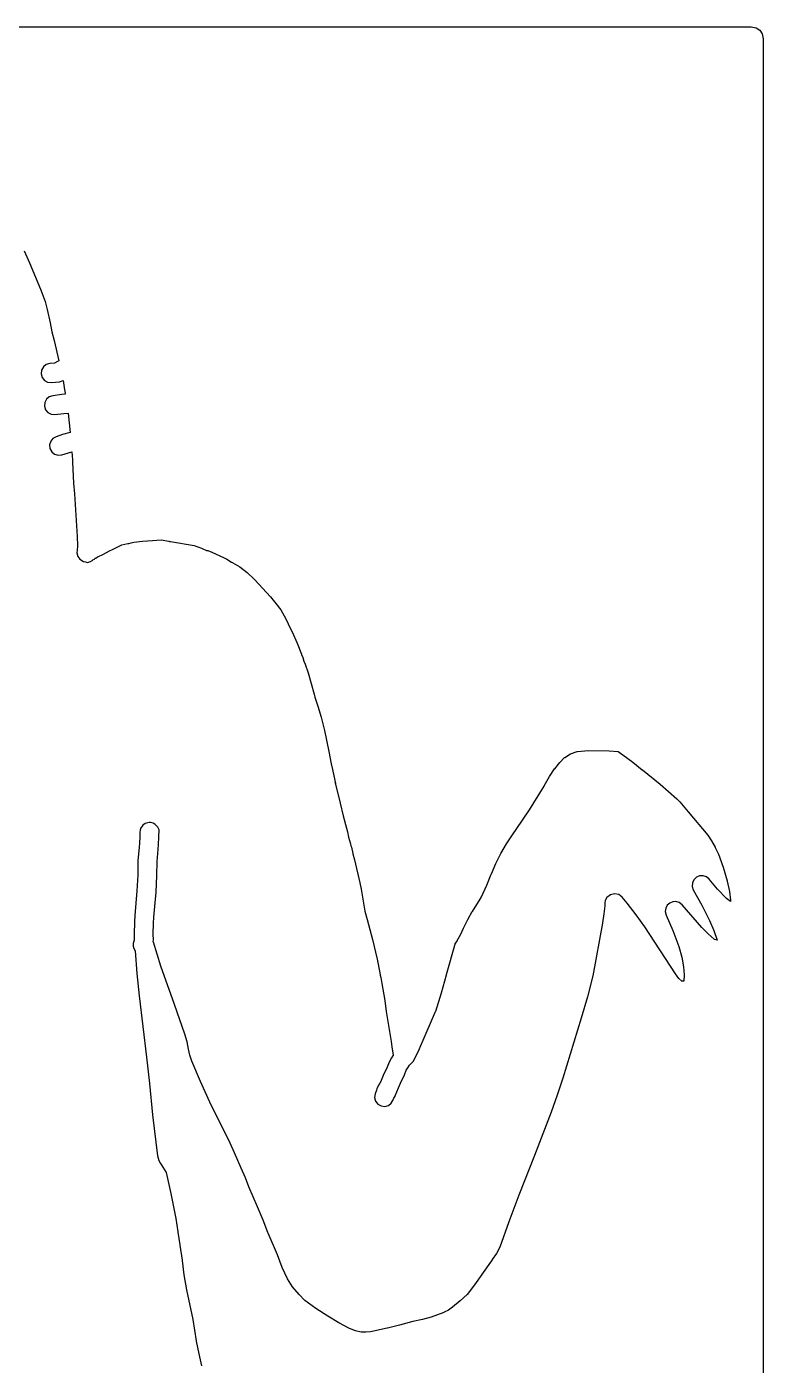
# Model space of a CAD drawing. Extents: x -1 to 541, y -138 to 3207.
# Drawn here: x 288.9 to 474.2, y 2870.5 to 3207.3 of the extents above; entities that cross this region are included whole.
import ezdxf

# ---------------------------------------------------------------- set-up
doc = ezdxf.new("R2010")
doc.units = 0

msp = doc.modelspace()

# ---------------------------------------------------------------- linework, layer by layer
at = {"layer": 'Calque_1'}
for p, q in [((106.209, 3207.3), (471.208, 3207.3)), ((471.208, 3207.3), (472.392672, 3207.068906)), ((472.392672, 3207.068906), (473.344375, 3206.43375)), ((473.344375, 3206.43375), (473.977891, 3205.481719)), ((473.977891, 3205.481719), (474.208, 3204.3)), ((474.208, 3204.3), (474.208, 2689.05)), ((288.219, 3150.89), (289.574, 3147.85)), ((289.574, 3147.85), (292.358, 3141.23)), ((292.358, 3141.23), (292.781, 3140.14)), ((292.781, 3140.14), (293.493875, 3138.13625)), ((293.493875, 3138.13625), (294.047, 3136.14)), ((294.047, 3136.14), (294.057, 3136.11)), ((294.057, 3136.11), (294.783, 3132.83)), ((294.783, 3132.83), (295.197, 3130.53)), ((295.197, 3130.53), (295.785, 3128.34)), ((295.785, 3128.34), (296.974, 3123.22)), ((295.88, 3122.62), (294.701, 3122.53)), ((296.655, 3123.08), (295.88, 3122.62)), ((296.974, 3123.22), (296.655, 3123.08)), ((292.61075, 3120.895937), (292.496, 3119.95)), ((292.496, 3119.95), (292.757391, 3119.033906)), ((293.06375, 3121.6975), (292.61075, 3120.895937)), ((293.784125, 3122.270312), (293.06375, 3121.6975)), ((294.701, 3122.53), (293.784125, 3122.270312)), ((292.757391, 3119.033906), (293.330125, 3118.31375)), ((293.330125, 3118.31375), (294.131047, 3117.861719)), ((294.131047, 3117.861719), (295.077, 3117.75)), ((295.077, 3117.75), (297.166, 3117.92)), ((297.166, 3117.92), (298.043, 3118.24)), ((298.043, 3118.24), (298.326, 3116.49)), ((298.326, 3116.49), (298.399, 3115.96)), ((298.399, 3115.96), (298.45, 3115.72)), ((293.402047, 3112.741563), (293.322, 3111.79)), ((293.825125, 3113.56), (293.402047, 3112.741563)), ((294.523641, 3114.160938), (293.825125, 3113.56)), ((295.43, 3114.46), (294.523641, 3114.160938)), ((297.698, 3114.72), (295.43, 3114.46)), ((298.599, 3114.8), (297.698, 3114.72)), ((298.45, 3115.72), (298.599, 3114.8)), ((293.322, 3111.79), (293.617266, 3110.886719)), ((293.617266, 3110.886719), (294.216375, 3110.18875)), ((294.216375, 3110.18875), (295.033547, 3109.766406)), ((295.033547, 3109.766406), (295.983, 3109.69)), ((295.983, 3109.69), (298.223, 3109.95)), ((298.223, 3109.95), (299.305, 3110.05)), ((299.305, 3110.05), (299.809, 3105.18)), ((294.912875, 3102.97), (294.643641, 3102.089687)), ((295.492422, 3103.685312), (294.912875, 3102.97)), ((296.331, 3104.14), (295.492422, 3103.685312)), ((297.866625, 3104.66375), (296.331, 3104.14)), ((299.799, 3105.18), (297.866625, 3104.66375)), ((299.809, 3105.18), (299.799, 3105.18)), ((294.643641, 3102.089687), (294.736, 3101.14)), ((294.736, 3101.14), (295.189078, 3100.305156)), ((295.189078, 3100.305156), (295.903625, 3099.72625)), ((295.903625, 3099.72625), (296.783359, 3099.456719)), ((296.783359, 3099.456719), (297.732, 3099.55)), ((297.732, 3099.55), (300.253, 3100.35)), ((300.253, 3100.35), (300.376, 3098.31)), ((300.376, 3098.31), (300.386, 3097.71)), ((300.386, 3097.71), (300.681, 3092.41)), ((300.681, 3092.41), (300.895, 3089.79)), ((300.895, 3089.79), (301.582, 3078.98)), ((301.582, 3078.98), (301.582, 3078.97)), ((301.582, 3078.97), (301.582, 3078.96)), ((301.582, 3078.96), (301.66, 3076.77)), ((301.563, 3075.44), (301.518, 3075.05)), ((301.66, 3076.77), (301.563, 3075.44)), ((309.733, 3075.37), (310.499, 3075.77)), ((310.499, 3075.77), (312.793, 3076.92)), ((312.793, 3076.92), (314.363, 3077.25)), ((314.363, 3077.25), (314.579, 3077.27)), ((314.579, 3077.27), (315.194, 3077.44)), ((315.194, 3077.44), (315.876, 3077.59)), ((315.876, 3077.59), (318.055375, 3077.8575)), ((318.055375, 3077.8575), (320.54, 3078.02)), ((320.54, 3078.02), (322.674, 3078.15)), ((322.674, 3078.15), (324.64, 3077.83)), ((324.64, 3077.83), (324.828, 3077.79)), ((324.828, 3077.79), (325.08, 3077.75)), ((325.08, 3077.75), (331.034, 3076.77)), ((331.034, 3076.77), (332.892, 3076.07)), ((332.892, 3076.07), (333.016, 3076.02)), ((333.016, 3076.02), (334.127, 3075.53)), ((334.127, 3075.53), (334.462, 3075.46)), ((334.462, 3075.46), (335.486, 3075.06)), ((301.518, 3075.05), (301.502, 3074.96)), ((301.502, 3074.96), (301.527, 3074.9)), ((301.527, 3074.9), (301.74575, 3074.015)), ((301.74575, 3074.015), (302.275, 3073.28)), ((302.275, 3073.28), (303.136, 3072.73)), ((303.136, 3072.73), (303.676, 3072.62)), ((303.676, 3072.62), (304.206, 3072.51)), ((304.206, 3072.51), (304.932, 3072.76)), ((304.932, 3072.76), (304.942, 3072.76)), ((304.942, 3072.76), (304.952, 3072.76)), ((304.952, 3072.76), (305.516, 3073.09)), ((305.516, 3073.09), (305.537, 3073.11)), ((305.537, 3073.11), (305.902, 3073.32)), ((305.902, 3073.32), (306.029, 3073.5)), ((306.029, 3073.5), (306.066, 3073.54)), ((306.066, 3073.54), (306.232, 3073.6)), ((306.232, 3073.6), (306.711, 3073.86)), ((306.711, 3073.86), (306.808, 3073.9)), ((306.808, 3073.9), (308.207, 3074.55)), ((308.207, 3074.55), (309.733, 3075.37)), ((335.486, 3075.06), (338.367, 3073.73)), ((338.367, 3073.73), (338.77, 3073.53)), ((338.77, 3073.53), (338.954, 3073.46)), ((338.954, 3073.46), (339.225, 3073.33)), ((339.225, 3073.33), (340.434, 3072.6)), ((340.434, 3072.6), (340.625, 3072.47)), ((340.625, 3072.47), (340.771, 3072.4)), ((340.771, 3072.4), (342.488, 3071.37)), ((342.488, 3071.37), (344.331875, 3069.95625)), ((344.331875, 3069.95625), (346.082, 3068.31)), ((346.082, 3068.31), (346.312, 3068.1)), ((346.312, 3068.1), (350.188, 3063.86)), ((350.188, 3063.86), (350.188, 3063.86)), ((350.188, 3063.86), (350.198, 3063.85)), ((350.198, 3063.85), (351.60475, 3062.185)), ((351.60475, 3062.185), (352.818, 3060.55)), ((352.818, 3060.55), (354.079, 3058.28625)), ((354.079, 3058.28625), (355.283, 3055.79)), ((355.283, 3055.79), (355.643, 3055.03)), ((355.643, 3055.03), (356.95775, 3052.1725)), ((356.95775, 3052.1725), (358.049, 3049.39)), ((358.049, 3049.39), (358.061, 3049.35)), ((358.061, 3049.35), (358.338, 3048.57)), ((358.338, 3048.57), (358.574, 3047.61)), ((358.574, 3047.61), (358.925, 3046.89)), ((358.925, 3046.89), (359.698, 3044.68)), ((359.698, 3044.68), (359.698, 3044.67)), ((359.698, 3044.67), (361.235, 3039.3)), ((361.235, 3039.3), (361.345, 3038.6)), ((361.345, 3038.6), (362.131, 3036.35)), ((362.131, 3036.35), (362.993, 3033.54)), ((362.993, 3033.54), (362.993, 3033.52)), ((362.993, 3033.52), (363.785, 3030.19)), ((363.785, 3030.19), (363.785, 3030.18)), ((363.785, 3030.18), (364.911, 3024.92)), ((364.911, 3024.92), (365.478, 3021.81)), ((425.69225, 3024.32875), (427.426, 3024.89)), ((427.426, 3024.89), (427.436, 3024.89)), ((427.436, 3024.89), (430.228, 3025.17)), ((430.228, 3025.17), (435.438, 3025.09)), ((435.438, 3025.09), (437.731, 3024.87)), ((437.731, 3024.87), (438.271, 3024.47)), ((365.478, 3021.81), (365.865, 3020.36)), ((421.748, 3020.59), (423.025625, 3022.1825)), ((423.025625, 3022.1825), (424.238, 3023.43)), ((424.238, 3023.43), (424.248, 3023.43)), ((424.248, 3023.43), (425.69225, 3024.32875)), ((438.271, 3024.47), (438.336, 3024.47)), ((438.336, 3024.47), (438.876, 3024.11)), ((438.876, 3024.11), (441.4285, 3022.24625)), ((441.4285, 3022.24625), (443.771, 3020.33)), ((365.865, 3020.36), (366.12825, 3018.82125)), ((366.12825, 3018.82125), (366.585, 3016.84)), ((419.09, 3016.25), (420.411125, 3018.59375)), ((420.411125, 3018.59375), (421.727, 3020.57)), ((421.727, 3020.57), (421.748, 3020.59)), ((443.771, 3020.33), (443.815, 3020.29)), ((443.815, 3020.29), (448.309, 3016.72)), ((366.537, 3017.02), (367.765, 3011.95)), ((366.585, 3016.84), (366.537, 3017.02)), ((415.434, 3010.26), (419.076, 3016.22)), ((419.076, 3016.22), (419.09, 3016.25)), ((448.309, 3016.72), (452.509, 3013.03)), ((367.765, 3011.95), (368.478, 3008.68)), ((452.509, 3013.03), (453.177, 3012.32)), ((453.177, 3012.32), (453.23, 3012.24)), ((453.23, 3012.24), (455.297, 3009.7)), ((368.478, 3008.68), (369.376, 3005.59)), ((412.207, 3005.54), (415.235, 3009.99)), ((415.235, 3009.99), (415.245, 3009.99)), ((415.245, 3009.99), (415.24875, 3009.975)), ((415.24875, 3009.975), (415.434, 3010.26)), ((455.297, 3009.7), (460.28, 3003.82)), ((317.434, 3005.09), (317.358, 3004.62)), ((317.52025, 3005.525), (317.434, 3005.09)), ((318.13, 3006.35), (317.52025, 3005.525)), ((318.69825, 3006.76625), (318.13, 3006.35)), ((319.685, 3007.04), (318.69825, 3006.76625)), ((320.043, 3007.03), (319.685, 3007.04)), ((320.716766, 3006.860469), (320.043, 3007.03)), ((321.245125, 3006.55875), (320.716766, 3006.860469)), ((321.863, 3005.9), (321.245125, 3006.55875)), ((322.19275, 3005.2), (321.863, 3005.9)), ((322.212, 3004.92), (322.19275, 3005.2)), ((322.235, 3004.53), (322.212, 3004.92)), ((369.376, 3005.59), (369.59, 3004.73)), ((369.59, 3004.73), (369.868, 3003.37)), ((411.151, 3003.98), (412.197, 3005.52)), ((412.197, 3005.52), (412.207, 3005.54)), ((317.283, 3001.89), (317.161, 3000.77)), ((317.336, 3003.37), (317.283, 3001.89)), ((317.358, 3004.62), (317.336, 3004.19)), ((317.336, 3004.19), (317.336, 3003.37)), ((321.934, 3000.28), (322.07, 3001.56)), ((322.07, 3001.56), (322.132, 3003.25)), ((322.132, 3004.08), (322.235, 3004.53)), ((322.132, 3003.25), (322.132, 3004.08)), ((369.868, 3003.37), (370.326, 3001.66)), ((370.326, 3001.66), (370.463, 3001.19)), ((408.17575, 2999.2375), (409.585531, 3001.6525)), ((409.585531, 3001.6525), (411.141, 3003.97)), ((411.141, 3003.97), (411.151, 3003.98)), ((460.28, 3003.82), (461.2065, 3002.4375)), ((461.2065, 3002.4375), (462.124, 3000.8)), ((317.161, 3000.77), (316.875, 2997.48)), ((321.667, 2997.21), (321.934, 3000.28)), ((370.463, 3001.19), (370.603, 3000.82)), ((370.603, 3000.82), (370.954, 2999.22)), ((370.954, 2999.22), (370.964, 2999.18)), ((370.964, 2999.18), (371.368, 2997.62)), ((406.911844, 2996.73625), (408.17575, 2999.2375)), ((462.124, 3000.8), (462.124, 3000.79)), ((462.124, 3000.79), (462.96, 2999.06)), ((462.96, 2999.06), (462.972, 2999.04)), ((462.972, 2999.04), (464.15525, 2995.77875)), ((316.875, 2997.48), (316.821, 2993.84)), ((321.619, 2993.74), (321.667, 2997.21)), ((371.368, 2997.62), (372.718, 2991.9)), ((405.794, 2994.16), (406.911844, 2996.73625)), ((464.15525, 2995.77875), (465.16, 2992.33)), ((316.821, 2993.84), (316.627, 2989.85)), ((321.415, 2989.52), (321.619, 2993.74)), ((372.718, 2991.9), (373.036, 2990.27)), ((403.322, 2988.36), (404.6725, 2991.29)), ((404.6725, 2991.29), (405.747, 2994.04)), ((405.747, 2994.04), (405.794, 2994.15)), ((405.794, 2994.15), (405.794, 2994.16)), ((456.396375, 2991.83125), (456.344953, 2990.967656)), ((456.750609, 2992.621719), (456.396375, 2991.83125)), ((457.386, 2993.25), (456.750609, 2992.621719)), ((458.206953, 2993.602813), (457.386, 2993.25)), ((459.072625, 2993.635), (458.206953, 2993.602813)), ((459.893484, 2993.359687), (459.072625, 2993.635)), ((460.58, 2992.79), (459.893484, 2993.359687)), ((462.722375, 2990.28375), (460.58, 2992.79)), ((465.16, 2992.33), (465.16, 2992.32)), ((465.16, 2992.32), (465.761, 2989.69)), ((316.627, 2989.85), (316.117, 2983.67)), ((320.897, 2983.26), (321.415, 2989.52)), ((373.036, 2990.27), (373.959, 2984.73)), ((402.987, 2987.78), (403.049, 2987.83)), ((403.049, 2987.83), (403.084, 2987.9)), ((403.084, 2987.9), (403.322, 2988.34)), ((403.322, 2988.34), (403.322, 2988.36)), ((434.889, 2988.17), (434.441125, 2987.37375)), ((435.776875, 2988.83875), (434.889, 2988.17)), ((436.751, 2989.11), (435.776875, 2988.83875)), ((437.844875, 2988.91125), (436.751, 2989.11)), ((438.731, 2988.24), (437.844875, 2988.91125)), ((439.952, 2986.76), (438.731, 2988.24)), ((456.344953, 2990.967656), (456.618, 2990.12)), ((456.618, 2990.12), (458.751, 2986.2125)), ((464.957, 2987.92), (462.722375, 2990.28375)), ((465.956, 2987.12), (464.957, 2987.92)), ((465.761, 2989.69), (466.005, 2987.52)), ((373.959, 2984.73), (374.558, 2982.6)), ((399.842375, 2982.62125), (401.003, 2984.61)), ((401.003, 2984.61), (401.024, 2984.64)), ((401.024, 2984.64), (402.987, 2987.78)), ((434.312, 2986.03), (434.12775, 2984.03875)), ((434.441125, 2987.37375), (434.312, 2986.75)), ((434.312, 2986.75), (434.312, 2986.03)), ((442.2685, 2983.82125), (439.952, 2986.76)), ((449.680625, 2985.481719), (449.573734, 2984.635059)), ((449.573734, 2984.635059), (449.823, 2983.71)), ((450.072328, 2986.203457), (449.680625, 2985.481719)), ((450.6775, 2986.75375), (450.072328, 2986.203457)), ((451.424797, 2987.086074), (450.6775, 2986.75375)), ((452.242875, 2987.153906), (451.424797, 2987.086074)), ((453.060391, 2986.910723), (452.242875, 2987.153906)), ((453.806, 2986.31), (453.060391, 2986.910723)), ((458.749, 2980.66), (453.806, 2986.31)), ((458.751, 2986.2125), (460.722, 2982.35)), ((466.005, 2987.52), (465.956, 2987.12)), ((315.977, 2982.01), (315.934, 2978.91)), ((316.117, 2983.67), (315.977, 2982.01)), ((320.733, 2978.93), (320.767, 2981.72)), ((320.767, 2981.72), (320.897, 2983.26)), ((374.558, 2982.6), (375.8645, 2977.58375)), ((398.801, 2980.49), (399.842375, 2982.62125)), ((433.744, 2981.75), (431.297, 2968.44)), ((434.12775, 2984.03875), (433.744, 2981.77)), ((433.744, 2981.77), (433.744, 2981.76)), ((433.744, 2981.76), (433.744, 2981.75)), ((444.42, 2980.77), (442.2685, 2983.82125)), ((449.823, 2983.71), (451.462625, 2979.85625)), ((460.722, 2982.35), (461.775625, 2979.8825)), ((315.934, 2978.91), (315.944, 2977.54)), ((320.743, 2977.48), (320.733, 2978.93)), ((397.125, 2977.18), (398.084875, 2978.91375)), ((398.084875, 2978.91375), (398.801, 2980.49)), ((444.43, 2980.76), (444.42, 2980.77)), ((452.097, 2968.96), (444.43, 2980.76)), ((451.462625, 2979.85625), (452.962, 2975.8)), ((460.367125, 2978.985), (458.749, 2980.66)), ((461.902, 2977.7), (460.367125, 2978.985)), ((461.775625, 2979.8825), (462.617, 2977.4)), ((461.987, 2977.64), (461.902, 2977.7)), ((315.828, 2977.18), (315.656969, 2976.554062)), ((315.656969, 2976.554062), (315.65825, 2975.915)), ((315.65825, 2975.915), (315.827156, 2975.298437)), ((315.827156, 2975.298437), (316.159, 2974.74)), ((315.934, 2977.41), (315.828, 2977.18)), ((315.944, 2977.54), (315.934, 2977.41)), ((316.159, 2974.74), (316.586625, 2969.075)), ((320.729, 2977.04), (320.743, 2977.48)), ((320.759, 2976.95), (320.729, 2977.04)), ((320.729, 2977.04), (320.729, 2977.04)), ((320.729, 2977.04), (320.729, 2977.04)), ((320.729, 2977.04), (320.729, 2977.04)), ((322.59, 2970.9), (320.759, 2976.95)), ((375.8645, 2977.58375), (377.039, 2972.62)), ((394.519, 2968.76), (396.763, 2976.72)), ((396.763, 2976.72), (396.727, 2976.555156)), ((396.727, 2976.555156), (396.77725, 2976.59375)), ((396.77725, 2976.59375), (397.105, 2977.15)), ((397.105, 2977.15), (397.068, 2977.08)), ((397.068, 2977.08), (397.095, 2977.12)), ((397.073, 2977.08), (397.158, 2977.22)), ((397.095, 2977.12), (397.073, 2977.08)), ((397.152, 2977.22), (397.125, 2977.18)), ((397.158, 2977.22), (397.136, 2977.19)), ((397.136, 2977.19), (397.152, 2977.22)), ((452.962, 2975.8), (453.736125, 2973.19)), ((462.617, 2977.4), (461.987, 2977.64)), ((377.039, 2972.62), (377.723, 2969.19)), ((453.736125, 2973.19), (454.157, 2970.7)), ((316.586625, 2969.075), (317.147, 2963.38)), ((326.045, 2961.25), (322.59, 2970.9)), ((377.723, 2969.19), (377.81, 2968.64)), ((377.81, 2968.64), (377.958, 2968.01)), ((377.958, 2968.01), (378.255, 2966.51)), ((393.226375, 2964.215), (394.509, 2968.74)), ((394.509, 2968.74), (394.519, 2968.76)), ((431.297, 2968.44), (429.994125, 2963.14125)), ((452.935, 2967.81625), (452.097, 2968.96)), ((453.701, 2967.1), (452.935, 2967.81625)), ((454.157, 2970.7), (454.157, 2970.68)), ((454.157, 2970.68), (454.294, 2968.70875)), ((454.294, 2968.70875), (454.218, 2967.12)), ((378.255, 2966.51), (378.971, 2962.22)), ((453.824, 2967.02), (453.701, 2967.1)), ((454.003, 2967.08), (453.74325, 2967.09125)), ((453.74325, 2967.09125), (453.824, 2967.02)), ((454.218, 2967.11), (454.003, 2967.08)), ((454.218, 2967.12), (454.218, 2967.11)), ((317.147, 2963.38), (319.013, 2948.01)), ((326.045, 2961.24), (326.045, 2961.25)), ((328.672, 2953.77), (326.045, 2961.24)), ((378.971, 2962.22), (379.352, 2959.45)), ((391.817, 2959.6), (393.226375, 2964.215)), ((429.994125, 2963.14125), (428.392, 2957.76)), ((379.352, 2959.45), (380.548, 2951.93)), ((388.42, 2951.69), (391.757, 2959.44)), ((391.757, 2959.44), (391.817, 2959.6)), ((428.392, 2957.76), (423.808, 2942.73)), ((329.228125, 2951.8575), (328.672, 2953.77)), ((329.62, 2950.02), (329.228125, 2951.8575)), ((380.548, 2951.93), (380.781, 2950.62)), ((387.3675, 2949.32125), (388.345, 2951.53)), ((388.345, 2951.53), (388.4, 2951.65)), ((388.4, 2951.65), (388.42, 2951.69)), ((319.013, 2948.01), (319.751, 2941.35)), ((329.63, 2949.98), (329.62, 2950.02)), ((329.966, 2948.4875), (329.63, 2949.98)), ((330.449, 2947.01), (329.966, 2948.4875)), ((380.688, 2947.81), (380.073, 2946.75)), ((381.126, 2948.51), (380.688, 2947.81)), ((380.781, 2950.62), (381.126, 2948.51)), ((386.111, 2946.91), (387.3675, 2949.32125)), ((332.610625, 2941.82875), (330.449, 2947.01)), ((379.552, 2945.45), (378.538, 2943.35)), ((380.073, 2946.75), (379.552, 2945.45)), ((383.952, 2943.54), (384.404, 2944.69)), ((384.404, 2944.69), (384.787, 2945.31)), ((384.787, 2945.31), (385.219, 2945.99)), ((385.219, 2945.99), (386.033, 2946.77)), ((386.033, 2946.77), (386.052, 2946.79)), ((386.052, 2946.79), (386.111, 2946.91)), ((319.751, 2941.35), (319.751, 2941.33)), ((319.751, 2941.33), (320.544, 2933.47)), ((334.98, 2936.64), (332.610625, 2941.82875)), ((377.437, 2940.92), (376.975, 2939.99)), ((377.637, 2941.26), (377.437, 2940.92)), ((377.742, 2941.4), (377.637, 2941.26)), ((378.04, 2942.1), (377.742, 2941.4)), ((378.538, 2943.35), (378.04, 2942.1)), ((382.46, 2940.23), (382.937, 2941.43)), ((382.937, 2941.43), (383.952, 2943.54)), ((423.808, 2942.73), (422.381375, 2938.4)), ((376.542, 2938.76), (376.423281, 2937.8125)), ((376.423281, 2937.8125), (376.66775, 2936.925)), ((376.862, 2939.71), (376.542, 2938.76)), ((376.975, 2939.99), (376.862, 2939.71)), ((381.092, 2937.23), (381.238, 2937.66)), ((381.238, 2937.66), (381.297, 2937.69)), ((381.297, 2937.69), (381.464, 2937.94)), ((381.464, 2937.94), (381.61, 2938.20125)), ((381.6, 2938.2), (381.635, 2938.28)), ((381.61, 2938.20125), (381.6, 2938.2)), ((381.635, 2938.28), (382.46, 2940.23)), ((422.381375, 2938.4), (420.816, 2934.13)), ((334.99, 2936.62), (334.98, 2936.64)), ((336.880125, 2932.695), (334.99, 2936.62)), ((376.66775, 2936.925), (377.226844, 2936.195)), ((377.226844, 2936.195), (378.052, 2935.72)), ((378.052, 2935.72), (378.997953, 2935.601562)), ((378.997953, 2935.601562), (379.885125, 2935.845)), ((379.885125, 2935.845), (380.615734, 2936.403438)), ((380.615734, 2936.403438), (381.092, 2937.23)), ((420.816, 2934.12), (416.656, 2923.25)), ((420.816, 2934.13), (420.816, 2934.12)), ((320.544, 2933.47), (321.781, 2923.19)), ((338.909, 2928.74), (336.880125, 2932.695)), ((340.089125, 2926.36875), (338.909, 2928.74)), ((341.135, 2923.93), (340.089125, 2926.36875)), ((341.147, 2923.9), (341.135, 2923.93)), ((342.856, 2920.05), (341.147, 2923.9)), ((321.781, 2923.19), (321.833, 2922.91)), ((321.833, 2922.91), (322.140703, 2921.979531)), ((322.140703, 2921.979531), (322.505875, 2921.25625)), ((322.505875, 2921.25625), (323.112, 2920.33)), ((416.656, 2923.25), (412.745, 2913.25)), ((323.112, 2920.33), (323.142, 2920.28)), ((323.142, 2920.28), (323.966, 2918.95)), ((323.966, 2918.95), (325.147, 2913.67)), ((342.853, 2920.05), (342.836, 2920.09)), ((342.836, 2920.09), (342.856, 2920.05)), ((343.931125, 2917.6325), (342.838, 2920.08)), ((342.838, 2920.08), (342.853, 2920.05)), ((344.791, 2915.32), (343.931125, 2917.6325)), ((346.976, 2910.36), (344.791, 2915.32)), ((325.147, 2913.67), (326.441, 2907.39)), ((348.337875, 2906.98), (346.976, 2910.36)), ((412.745, 2913.25), (410.234, 2906.55)), ((326.441, 2907.39), (326.926, 2903.99)), ((349.582, 2903.84), (348.337875, 2906.98)), ((326.926, 2903.99), (326.926, 2903.96)), ((326.926, 2903.96), (327.402, 2900.72)), ((349.579, 2903.85), (349.564, 2903.88)), ((349.564, 2903.88), (349.582, 2903.84)), ((349.636, 2903.71), (349.579, 2903.85)), ((351.983, 2898.23), (349.636, 2903.71)), ((410.234, 2906.54), (407.934, 2900.17)), ((410.234, 2906.55), (410.234, 2906.54)), ((327.402, 2900.72), (327.402, 2900.73)), ((327.402, 2900.73), (327.402, 2900.7)), ((327.402, 2900.7), (327.402, 2900.69)), ((327.402, 2900.69), (327.986, 2896.89)), ((327.986, 2896.89), (327.986, 2896.85)), ((353.183, 2895.09), (351.983, 2898.23)), ((406.007, 2897.01), (403.335, 2893.22)), ((406.03, 2897.04), (406.007, 2897.01)), ((407.0675, 2898.5525), (406.03, 2897.04)), ((407.934, 2900.17), (407.0675, 2898.5525)), ((327.986, 2896.85), (328.4185, 2893.2375)), ((354.464, 2892.22), (353.183, 2895.09)), ((328.4185, 2893.2375), (329.115, 2889.46)), ((354.474, 2892.21), (354.464, 2892.22)), ((355.76925, 2890.19), (354.474, 2892.21)), ((357.435, 2888.26), (355.76925, 2890.19)), ((401.56725, 2890.675), (399.701, 2888.24)), ((403.366, 2893.26), (401.56725, 2890.675)), ((403.335, 2893.22), (403.366, 2893.26)), ((329.115, 2889.46), (329.115, 2889.43)), ((329.115, 2889.43), (330.682, 2881.96)), ((357.435, 2888.24), (357.435, 2888.26)), ((358.865, 2886.78), (357.435, 2888.24)), ((361.6115, 2884.7475), (358.865, 2886.78)), ((399.701, 2888.24), (397.984375, 2886.635)), ((364.667, 2882.79), (361.6115, 2884.7475)), ((393.875, 2883.75), (390.621, 2882.52)), ((393.926, 2883.77), (393.875, 2883.75)), ((395.005375, 2884.32125), (393.926, 2883.77)), ((396.033, 2885.03), (395.005375, 2884.32125)), ((397.984375, 2886.635), (396.033, 2885.03)), ((330.682, 2881.96), (330.682, 2881.93)), ((330.682, 2881.93), (331.53, 2876.59)), ((367.419125, 2881.105), (364.667, 2882.79)), ((370.079, 2879.69), (367.419125, 2881.105)), ((382.69525, 2880.56125), (379.664, 2879.81)), ((386.004, 2881.44), (382.69525, 2880.56125)), ((386.053, 2881.45), (386.004, 2881.44)), ((388.434125, 2881.955), (386.053, 2881.45)), ((390.621, 2882.52), (388.434125, 2881.955)), ((370.091, 2879.68), (370.079, 2879.69)), ((371.605875, 2879.09), (370.091, 2879.68)), ((373.036, 2878.77), (371.605875, 2879.09)), ((374.212875, 2878.74), (373.036, 2878.77)), ((375.404, 2878.89), (374.212875, 2878.74)), ((379.62, 2879.8), (375.404, 2878.89)), ((379.664, 2879.81), (379.62, 2879.8)), ((331.53, 2876.59), (331.53, 2876.55)), ((331.53, 2876.55), (332.168375, 2873.3425)), ((332.168375, 2873.3425), (332.899, 2870.33))]:
    msp.add_line(p, q, dxfattribs=at)

doc.saveas('drawing.dxf')
